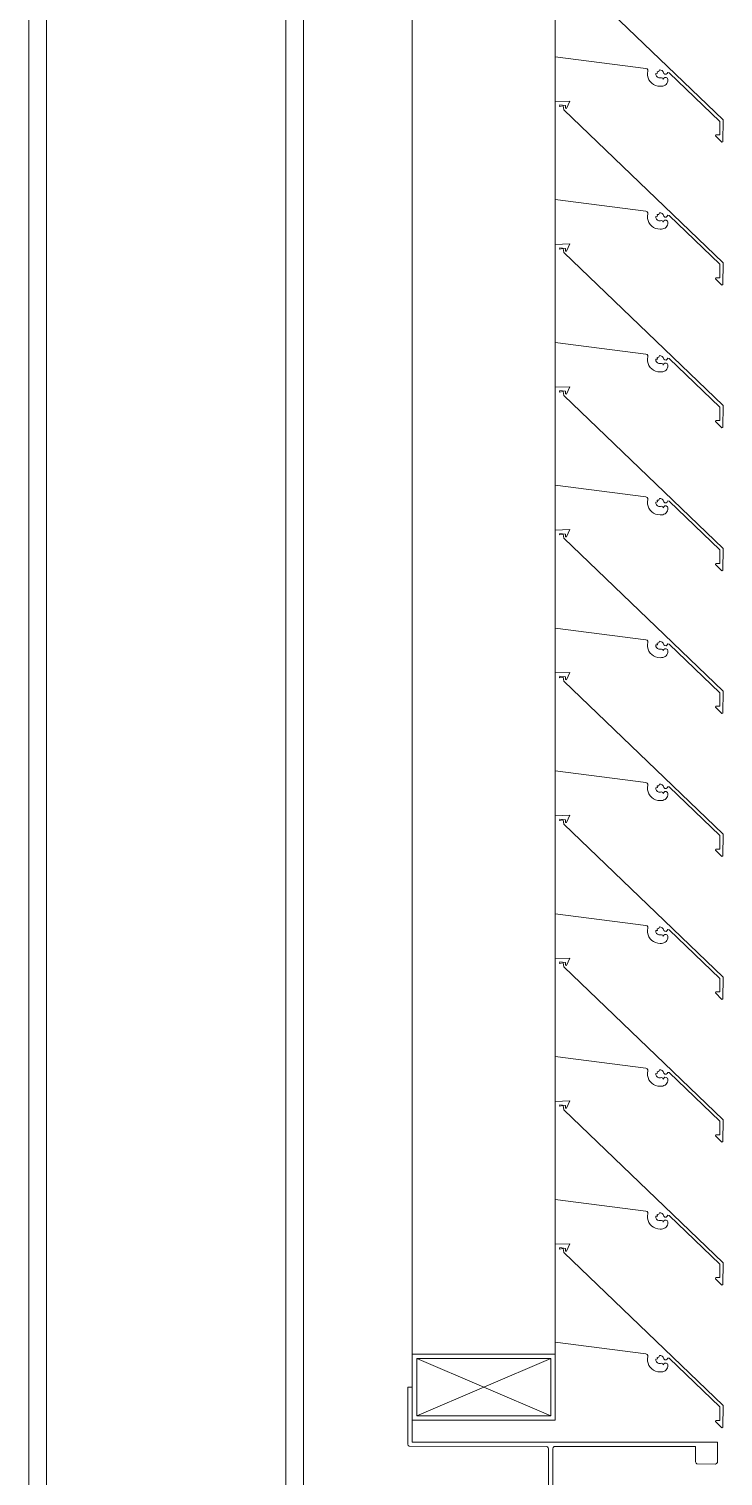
# Model space of a CAD drawing. Header units: millimetres. Extents: x -220592 to 404889, y -217665 to 38245.
# Drawn here: x 7653.58 to 7656.74, y -47981.21 to -47974.63 of the extents above; entities that cross this region are included whole.
import ezdxf

# ---------------------------------------------------------------- set-up
doc = ezdxf.new("R2010")
doc.units = ezdxf.units.MM
doc.linetypes.add('XKITLINE00', pattern=[0])
doc.layers.add('000 - 0_HIDE_OBJ_FRAMING_DEF_SUB_1', color=7, linetype='Continuous')
doc.layers.add('Part', color=7, linetype='Continuous', lineweight=0)

# ---------------------------------------------------------------- blocks, each defined once
blk = doc.blocks.new('*A14679')
at = {"layer": 'Part', "color": 7, "linetype": 'XKITLINE00', "lineweight": 0}
for p, q in [((-81.668236, 235.906123), (-81.668243, 235.460453)), ((-81.60055, 235.908745), (-81.668236, 235.906123)), ((-81.648356, 235.884428), (-81.64632, 235.891001)), ((-81.63134, 235.887332), (-81.648356, 235.884428)), ((-81.64632, 235.891001), (-81.621337, 235.887861)), ((-81.628443, 235.868789), (-81.63134, 235.887332)), ((-81.621337, 235.887861), (-81.621208, 235.87567)), ((-81.616085, 235.875258), (-81.60055, 235.908745)), ((-80.903321, 235.172543), (-81.628443, 235.868789)), ((-81.621208, 235.87567), (-81.616085, 235.875258)), ((-81.668243, 235.460453), (-81.254237, 235.407423)), ((-81.254237, 235.407423), (-81.249162, 235.405233)), ((-81.249162, 235.405233), (-81.246025, 235.400681)), ((-81.245786, 235.395159), (-81.247272, 235.385025)), ((-81.247272, 235.385025), (-81.246897, 235.374789)), ((-81.246897, 235.374789), (-81.244674, 235.36479)), ((-81.246025, 235.400681), (-81.245786, 235.395159)), ((-81.244674, 235.36479), (-81.240676, 235.35536)), ((-81.240676, 235.35536), (-81.235036, 235.34681)), ((-81.209279, 235.383625), (-81.201573, 235.384731)), ((-81.20871, 235.377141), (-81.209279, 235.383625)), ((-81.205908, 235.371267), (-81.20871, 235.377141)), ((-81.201226, 235.366745), (-81.205908, 235.371267)), ((-81.202743, 235.391791), (-81.195578, 235.392735)), ((-81.201573, 235.384731), (-81.202743, 235.391791)), ((-81.195258, 235.364147), (-81.201226, 235.366745)), ((-81.195578, 235.392735), (-81.193256, 235.400125)), ((-81.188758, 235.363803), (-81.195258, 235.364147)), ((-81.193256, 235.400125), (-81.186584, 235.399703)), ((-81.18284, 235.364708), (-81.188758, 235.363803)), ((-81.186584, 235.399703), (-81.180508, 235.396913)), ((-81.178029, 235.362301), (-81.18284, 235.364708)), ((-81.180508, 235.396913), (-81.175841, 235.392126)), ((-81.175999, 235.35732), (-81.178029, 235.362301)), ((-81.173057, 235.362792), (-81.175999, 235.35732)), ((-81.175841, 235.392126), (-81.172727, 235.384553)), ((-81.1679, 235.36601), (-81.173057, 235.362792)), ((-81.172727, 235.384553), (-81.168544, 235.380396)), ((-81.168544, 235.380396), (-81.16265, 235.38019)), ((-81.161823, 235.365998), (-81.1679, 235.36601)), ((-81.16265, 235.38019), (-81.158186, 235.384044)), ((-81.156679, 235.362761), (-81.161823, 235.365998)), ((-81.158186, 235.384044), (-81.154531, 235.388671)), ((-81.154039, 235.357287), (-81.156679, 235.362761)), ((-81.154535, 235.349517), (-81.154039, 235.357287)), ((-81.154531, 235.388671), (-81.149372, 235.387579)), ((-81.149372, 235.387579), (-80.918356, 235.166176)), ((-81.235036, 235.34681), (-81.22794, 235.339423)), ((-81.22794, 235.339423), (-81.219624, 235.333445)), ((-81.219624, 235.333445), (-81.210361, 235.329072)), ((-81.210361, 235.329072), (-81.20046, 235.326449)), ((-81.20046, 235.326449), (-81.190247, 235.325664)), ((-81.190247, 235.325664), (-81.183448, 235.325762)), ((-81.183448, 235.325762), (-81.17772, 235.326398)), ((-81.17772, 235.326398), (-81.172219, 235.328117)), ((-81.172219, 235.328117), (-81.167149, 235.330857)), ((-81.167149, 235.330857), (-81.162695, 235.334515)), ((-81.162695, 235.334515), (-81.159024, 235.338958)), ((-81.159024, 235.338958), (-81.15627, 235.344021)), ((-81.15627, 235.344021), (-81.154535, 235.349517)), ((-80.918356, 235.166176), (-80.918699, 235.10483)), ((-80.903874, 235.073392), (-80.903321, 235.172543)), ((-80.936119, 235.104733), (-80.937204, 235.099812)), ((-80.937204, 235.099812), (-80.908555, 235.070923)), ((-80.918699, 235.10483), (-80.936119, 235.104733)), ((-80.908555, 235.070923), (-80.903874, 235.073392))]:
    blk.add_line(p, q, dxfattribs=at)
blk = doc.blocks.new('*A14681')
at = {"layer": 'Part', "color": 7, "linetype": 'XKITLINE00', "lineweight": 0}
for p, q in [((-82.318045, 229.556249), (-82.318045, 240.806135)), ((-81.668045, 240.456131), (-81.668045, 240.660427)), ((-81.668045, 239.806131), (-81.668045, 240.010427)), ((-81.668045, 239.156131), (-81.668045, 239.360427)), ((-81.668045, 238.506131), (-81.668045, 238.710427)), ((-81.668045, 237.856131), (-81.668045, 238.060427)), ((-81.668045, 237.206131), (-81.668045, 237.410427)), ((-81.668045, 236.556131), (-81.668045, 236.760427)), ((-81.668045, 235.906131), (-81.668045, 236.110427)), ((-81.668045, 235.256131), (-81.668045, 235.460427)), ((-81.668045, 234.606131), (-81.668045, 234.810427)), ((-81.668045, 233.956131), (-81.668045, 234.160427)), ((-81.668045, 233.306131), (-81.668045, 233.510427)), ((-81.668045, 232.656131), (-81.668045, 232.860427)), ((-81.668045, 232.006131), (-81.668045, 232.210427)), ((-81.668045, 231.356131), (-81.668045, 231.560427)), ((-81.668045, 230.706131), (-81.668045, 230.910427)), ((-81.668045, 230.056131), (-81.668045, 230.260427)), ((-81.668045, 229.556249), (-81.668045, 229.610427))]:
    blk.add_line(p, q, dxfattribs=at)
blk = doc.blocks.new('*A14865')
at = {"layer": 'Part', "color": 7, "linetype": 'XKITLINE00', "lineweight": 0}
for p, q in [((-82.318264, 229.406135), (-82.338264, 229.406132)), ((-82.338264, 229.406132), (-82.338218, 229.146132)), ((-82.31822, 229.156135), (-82.318264, 229.406135)), ((-82.338218, 229.146132), (-82.336532, 229.140576)), ((-82.336532, 229.140576), (-82.332043, 229.136894)), ((-82.332043, 229.136894), (-81.708216, 229.136241)), ((-80.92822, 229.156378), (-82.31822, 229.156135)), ((-81.708216, 229.136241), (-81.70266, 229.134557)), ((-81.70266, 229.134557), (-81.698977, 229.13007)), ((-81.698977, 229.13007), (-81.698215, 229.126243)), ((-81.698051, 228.186243), (-81.698215, 229.126243)), ((-81.678215, 229.126247), (-81.67653, 229.131803)), ((-81.677289, 228.18242), (-81.678215, 229.126247)), ((-81.67653, 229.131803), (-81.672043, 229.135487)), ((-81.672043, 229.135487), (-81.028216, 229.13636)), ((-81.028216, 229.13636), (-81.028204, 229.06636)), ((-80.928965, 229.062551), (-80.92822, 229.156378)), ((-81.028204, 229.06636), (-81.026518, 229.060805)), ((-81.026518, 229.060805), (-81.022029, 229.057122)), ((-81.022029, 229.057122), (-80.938203, 229.056376)), ((-80.938203, 229.056376), (-80.932647, 229.058062)), ((-80.932647, 229.058062), (-80.928965, 229.062551)), ((-81.027301, 228.250187), (-81.028049, 228.17636)), ((-81.023618, 228.254676), (-81.027301, 228.250187)), ((-81.018063, 228.256362), (-81.023618, 228.254676)), ((-80.934236, 228.255615), (-81.018063, 228.256362)), ((-80.929747, 228.251933), (-80.934236, 228.255615)), ((-80.928061, 228.246378), (-80.929747, 228.251933)), ((-80.928045, 228.156378), (-80.928061, 228.246378)), ((-82.333604, 228.174447), (-82.337287, 228.169959)), ((-82.328049, 228.176133), (-82.333604, 228.174447)), ((-81.704222, 228.177003), (-82.328049, 228.176133)), ((-81.699735, 228.180687), (-81.704222, 228.177003)), ((-81.698051, 228.186243), (-81.699735, 228.180687)), ((-81.673605, 228.177933), (-81.677289, 228.18242)), ((-81.668049, 228.176248), (-81.673605, 228.177933)), ((-81.028049, 228.17636), (-81.668049, 228.176248)), ((-82.337287, 228.169959), (-82.338002, 227.906132)), ((-82.318045, 228.156135), (-80.928045, 228.156378)), ((-82.318002, 227.906135), (-82.318045, 228.156135)), ((-82.338002, 227.906132), (-82.318002, 227.906135))]:
    blk.add_line(p, q, dxfattribs=at)
blk = doc.blocks.new('*A14866')
at = {"layer": 'Part', "color": 7, "linetype": 'XKITLINE00', "lineweight": 0}
for p, q in [((-81.668045, 229.556249), (-82.318045, 229.556249)), ((-82.318045, 229.556249), (-82.318045, 229.256249)), ((-82.298045, 229.276249), (-81.688045, 229.536249)), ((-82.298045, 229.536249), (-81.688045, 229.276249)), ((-82.298045, 229.276249), (-82.298045, 229.536249)), ((-82.298045, 229.536249), (-81.688045, 229.536249)), ((-81.688045, 229.536249), (-81.688045, 229.276249)), ((-81.668045, 229.256249), (-81.668045, 229.556249)), ((-82.318045, 229.256249), (-81.668045, 229.256249)), ((-81.688045, 229.276249), (-82.298045, 229.276249))]:
    blk.add_line(p, q, dxfattribs=at)
blk = doc.blocks.new('*A14867')
at = {"layer": 'Part', "color": 7, "linetype": 'XKITLINE00', "lineweight": 0}
for p, q in [((-81.668236, 235.256123), (-81.668243, 234.810453)), ((-81.60055, 235.258745), (-81.668236, 235.256123)), ((-81.648356, 235.234428), (-81.64632, 235.241001)), ((-81.63134, 235.237332), (-81.648356, 235.234428)), ((-81.64632, 235.241001), (-81.621337, 235.237861)), ((-81.628443, 235.218789), (-81.63134, 235.237332)), ((-81.621337, 235.237861), (-81.621208, 235.22567)), ((-81.621208, 235.22567), (-81.616085, 235.225258)), ((-81.616085, 235.225258), (-81.60055, 235.258745)), ((-80.903321, 234.522543), (-81.628443, 235.218789)), ((-81.668243, 234.810453), (-81.254237, 234.757423)), ((-81.254237, 234.757423), (-81.249162, 234.755233)), ((-81.249162, 234.755233), (-81.246025, 234.750681)), ((-81.245786, 234.745159), (-81.247272, 234.735025)), ((-81.247272, 234.735025), (-81.246897, 234.724789)), ((-81.246897, 234.724789), (-81.244674, 234.71479)), ((-81.246025, 234.750681), (-81.245786, 234.745159)), ((-81.244674, 234.71479), (-81.240676, 234.70536)), ((-81.240676, 234.70536), (-81.235036, 234.69681)), ((-81.235036, 234.69681), (-81.22794, 234.689423)), ((-81.209279, 234.733625), (-81.201573, 234.734731)), ((-81.20871, 234.727141), (-81.209279, 234.733625)), ((-81.205908, 234.721267), (-81.20871, 234.727141)), ((-81.201226, 234.716745), (-81.205908, 234.721267)), ((-81.202743, 234.741791), (-81.195578, 234.742735)), ((-81.201573, 234.734731), (-81.202743, 234.741791)), ((-81.195258, 234.714147), (-81.201226, 234.716745)), ((-81.195578, 234.742735), (-81.193256, 234.750125)), ((-81.188758, 234.713803), (-81.195258, 234.714147)), ((-81.193256, 234.750125), (-81.186584, 234.749703)), ((-81.18284, 234.714708), (-81.188758, 234.713803)), ((-81.186584, 234.749703), (-81.180508, 234.746913)), ((-81.178029, 234.712301), (-81.18284, 234.714708)), ((-81.180508, 234.746913), (-81.175841, 234.742126)), ((-81.175999, 234.70732), (-81.178029, 234.712301)), ((-81.173057, 234.712792), (-81.175999, 234.70732)), ((-81.175841, 234.742126), (-81.172727, 234.734553)), ((-81.1679, 234.71601), (-81.173057, 234.712792)), ((-81.172727, 234.734553), (-81.168544, 234.730396)), ((-81.168544, 234.730396), (-81.16265, 234.73019)), ((-81.161823, 234.715998), (-81.1679, 234.71601)), ((-81.16265, 234.73019), (-81.158186, 234.734044)), ((-81.156679, 234.712761), (-81.161823, 234.715998)), ((-81.159024, 234.688958), (-81.15627, 234.694021)), ((-81.158186, 234.734044), (-81.154531, 234.738671)), ((-81.154039, 234.707287), (-81.156679, 234.712761)), ((-81.15627, 234.694021), (-81.154535, 234.699517)), ((-81.154535, 234.699517), (-81.154039, 234.707287)), ((-81.154531, 234.738671), (-81.149372, 234.737579)), ((-81.149372, 234.737579), (-80.918356, 234.516176)), ((-81.22794, 234.689423), (-81.219624, 234.683445)), ((-81.219624, 234.683445), (-81.210361, 234.679072)), ((-81.210361, 234.679072), (-81.20046, 234.676449)), ((-81.20046, 234.676449), (-81.190247, 234.675664)), ((-81.190247, 234.675664), (-81.183448, 234.675762)), ((-81.183448, 234.675762), (-81.17772, 234.676398)), ((-81.17772, 234.676398), (-81.172219, 234.678117)), ((-81.172219, 234.678117), (-81.167149, 234.680857)), ((-81.167149, 234.680857), (-81.162695, 234.684515)), ((-81.162695, 234.684515), (-81.159024, 234.688958)), ((-80.918356, 234.516176), (-80.918699, 234.45483)), ((-80.903874, 234.423392), (-80.903321, 234.522543)), ((-80.936119, 234.454733), (-80.937204, 234.449812)), ((-80.937204, 234.449812), (-80.908555, 234.420923)), ((-80.918699, 234.45483), (-80.936119, 234.454733)), ((-80.908555, 234.420923), (-80.903874, 234.423392))]:
    blk.add_line(p, q, dxfattribs=at)
blk = doc.blocks.new('*A14868')
at = {"layer": 'Part', "color": 7, "linetype": 'XKITLINE00', "lineweight": 0}
for p, q in [((-81.668236, 234.606123), (-81.668243, 234.160453)), ((-81.60055, 234.608745), (-81.668236, 234.606123)), ((-81.648356, 234.584428), (-81.64632, 234.591001)), ((-81.63134, 234.587332), (-81.648356, 234.584428)), ((-81.64632, 234.591001), (-81.621337, 234.587861)), ((-81.628443, 234.568789), (-81.63134, 234.587332)), ((-80.903321, 233.872543), (-81.628443, 234.568789)), ((-81.621337, 234.587861), (-81.621208, 234.57567)), ((-81.621208, 234.57567), (-81.616085, 234.575258)), ((-81.616085, 234.575258), (-81.60055, 234.608745)), ((-81.668243, 234.160453), (-81.254237, 234.107423)), ((-81.254237, 234.107423), (-81.249162, 234.105233)), ((-81.249162, 234.105233), (-81.246025, 234.100681)), ((-81.245786, 234.095159), (-81.247272, 234.085025)), ((-81.247272, 234.085025), (-81.246897, 234.074789)), ((-81.246897, 234.074789), (-81.244674, 234.06479)), ((-81.246025, 234.100681), (-81.245786, 234.095159)), ((-81.244674, 234.06479), (-81.240676, 234.05536)), ((-81.240676, 234.05536), (-81.235036, 234.04681)), ((-81.235036, 234.04681), (-81.22794, 234.039423)), ((-81.22794, 234.039423), (-81.219624, 234.033445)), ((-81.209279, 234.083625), (-81.201573, 234.084731)), ((-81.20871, 234.077141), (-81.209279, 234.083625)), ((-81.205908, 234.071267), (-81.20871, 234.077141)), ((-81.201226, 234.066745), (-81.205908, 234.071267)), ((-81.202743, 234.091791), (-81.195578, 234.092735)), ((-81.201573, 234.084731), (-81.202743, 234.091791)), ((-81.195258, 234.064147), (-81.201226, 234.066745)), ((-81.195578, 234.092735), (-81.193256, 234.100125)), ((-81.188758, 234.063803), (-81.195258, 234.064147)), ((-81.193256, 234.100125), (-81.186584, 234.099703)), ((-81.18284, 234.064708), (-81.188758, 234.063803)), ((-81.186584, 234.099703), (-81.180508, 234.096913)), ((-81.178029, 234.062301), (-81.18284, 234.064708)), ((-81.180508, 234.096913), (-81.175841, 234.092126)), ((-81.175999, 234.05732), (-81.178029, 234.062301)), ((-81.173057, 234.062792), (-81.175999, 234.05732)), ((-81.175841, 234.092126), (-81.172727, 234.084553)), ((-81.1679, 234.06601), (-81.173057, 234.062792)), ((-81.172727, 234.084553), (-81.168544, 234.080396)), ((-81.168544, 234.080396), (-81.16265, 234.08019)), ((-81.161823, 234.065998), (-81.1679, 234.06601)), ((-81.162695, 234.034515), (-81.159024, 234.038958)), ((-81.16265, 234.08019), (-81.158186, 234.084044)), ((-81.156679, 234.062761), (-81.161823, 234.065998)), ((-81.159024, 234.038958), (-81.15627, 234.044021)), ((-81.158186, 234.084044), (-81.154531, 234.088671)), ((-81.154039, 234.057287), (-81.156679, 234.062761)), ((-81.15627, 234.044021), (-81.154535, 234.049517)), ((-81.154535, 234.049517), (-81.154039, 234.057287)), ((-81.154531, 234.088671), (-81.149372, 234.087579)), ((-81.149372, 234.087579), (-80.918356, 233.866176)), ((-81.219624, 234.033445), (-81.210361, 234.029072)), ((-81.210361, 234.029072), (-81.20046, 234.026449)), ((-81.20046, 234.026449), (-81.190247, 234.025664)), ((-81.190247, 234.025664), (-81.183448, 234.025762)), ((-81.183448, 234.025762), (-81.17772, 234.026398)), ((-81.17772, 234.026398), (-81.172219, 234.028117)), ((-81.172219, 234.028117), (-81.167149, 234.030857)), ((-81.167149, 234.030857), (-81.162695, 234.034515)), ((-80.918356, 233.866176), (-80.918699, 233.80483)), ((-80.903874, 233.773392), (-80.903321, 233.872543)), ((-80.936119, 233.804733), (-80.937204, 233.799812)), ((-80.937204, 233.799812), (-80.908555, 233.770923)), ((-80.918699, 233.80483), (-80.936119, 233.804733)), ((-80.908555, 233.770923), (-80.903874, 233.773392))]:
    blk.add_line(p, q, dxfattribs=at)
blk = doc.blocks.new('*A14869')
at = {"layer": 'Part', "color": 7, "linetype": 'XKITLINE00', "lineweight": 0}
for p, q in [((-81.668236, 233.956123), (-81.668243, 233.510453)), ((-81.60055, 233.958745), (-81.668236, 233.956123)), ((-81.648356, 233.934428), (-81.64632, 233.941001)), ((-81.63134, 233.937332), (-81.648356, 233.934428)), ((-81.64632, 233.941001), (-81.621337, 233.937861)), ((-81.628443, 233.918789), (-81.63134, 233.937332)), ((-80.903321, 233.222543), (-81.628443, 233.918789)), ((-81.621337, 233.937861), (-81.621208, 233.92567)), ((-81.621208, 233.92567), (-81.616085, 233.925258)), ((-81.616085, 233.925258), (-81.60055, 233.958745)), ((-81.668243, 233.510453), (-81.254237, 233.457423)), ((-81.254237, 233.457423), (-81.249162, 233.455233)), ((-81.249162, 233.455233), (-81.246025, 233.450681)), ((-81.245786, 233.445159), (-81.247272, 233.435025)), ((-81.246025, 233.450681), (-81.245786, 233.445159)), ((-81.202743, 233.441791), (-81.195578, 233.442735)), ((-81.195578, 233.442735), (-81.193256, 233.450125)), ((-81.193256, 233.450125), (-81.186584, 233.449703)), ((-81.186584, 233.449703), (-81.180508, 233.446913)), ((-81.180508, 233.446913), (-81.175841, 233.442126)), ((-81.247272, 233.435025), (-81.246897, 233.424789)), ((-81.246897, 233.424789), (-81.244674, 233.41479)), ((-81.244674, 233.41479), (-81.240676, 233.40536)), ((-81.240676, 233.40536), (-81.235036, 233.39681)), ((-81.235036, 233.39681), (-81.22794, 233.389423)), ((-81.22794, 233.389423), (-81.219624, 233.383445)), ((-81.219624, 233.383445), (-81.210361, 233.379072)), ((-81.210361, 233.379072), (-81.20046, 233.376449)), ((-81.209279, 233.433625), (-81.201573, 233.434731)), ((-81.20871, 233.427141), (-81.209279, 233.433625)), ((-81.205908, 233.421267), (-81.20871, 233.427141)), ((-81.201226, 233.416745), (-81.205908, 233.421267)), ((-81.201573, 233.434731), (-81.202743, 233.441791)), ((-81.195258, 233.414147), (-81.201226, 233.416745)), ((-81.188758, 233.413803), (-81.195258, 233.414147)), ((-81.18284, 233.414708), (-81.188758, 233.413803)), ((-81.178029, 233.412301), (-81.18284, 233.414708)), ((-81.175999, 233.40732), (-81.178029, 233.412301)), ((-81.17772, 233.376398), (-81.172219, 233.378117)), ((-81.173057, 233.412792), (-81.175999, 233.40732)), ((-81.175841, 233.442126), (-81.172727, 233.434553)), ((-81.1679, 233.41601), (-81.173057, 233.412792)), ((-81.172727, 233.434553), (-81.168544, 233.430396)), ((-81.172219, 233.378117), (-81.167149, 233.380857)), ((-81.168544, 233.430396), (-81.16265, 233.43019)), ((-81.161823, 233.415998), (-81.1679, 233.41601)), ((-81.167149, 233.380857), (-81.162695, 233.384515)), ((-81.162695, 233.384515), (-81.159024, 233.388958)), ((-81.16265, 233.43019), (-81.158186, 233.434044)), ((-81.156679, 233.412761), (-81.161823, 233.415998)), ((-81.159024, 233.388958), (-81.15627, 233.394021)), ((-81.158186, 233.434044), (-81.154531, 233.438671)), ((-81.154039, 233.407287), (-81.156679, 233.412761)), ((-81.15627, 233.394021), (-81.154535, 233.399517)), ((-81.154535, 233.399517), (-81.154039, 233.407287)), ((-81.154531, 233.438671), (-81.149372, 233.437579)), ((-81.149372, 233.437579), (-80.918356, 233.216176)), ((-81.20046, 233.376449), (-81.190247, 233.375664)), ((-81.190247, 233.375664), (-81.183448, 233.375762)), ((-81.183448, 233.375762), (-81.17772, 233.376398)), ((-80.918356, 233.216176), (-80.918699, 233.15483)), ((-80.903874, 233.123392), (-80.903321, 233.222543)), ((-80.936119, 233.154733), (-80.937204, 233.149812)), ((-80.937204, 233.149812), (-80.908555, 233.120923)), ((-80.918699, 233.15483), (-80.936119, 233.154733)), ((-80.908555, 233.120923), (-80.903874, 233.123392))]:
    blk.add_line(p, q, dxfattribs=at)
blk = doc.blocks.new('*A14870')
at = {"layer": 'Part', "color": 7, "linetype": 'XKITLINE00', "lineweight": 0}
for p, q in [((-81.668236, 233.306123), (-81.668243, 232.860453)), ((-81.60055, 233.308745), (-81.668236, 233.306123)), ((-81.648356, 233.284428), (-81.64632, 233.291001)), ((-81.63134, 233.287332), (-81.648356, 233.284428)), ((-81.64632, 233.291001), (-81.621337, 233.287861)), ((-81.628443, 233.268789), (-81.63134, 233.287332)), ((-80.903321, 232.572543), (-81.628443, 233.268789)), ((-81.621337, 233.287861), (-81.621208, 233.27567)), ((-81.621208, 233.27567), (-81.616085, 233.275258)), ((-81.616085, 233.275258), (-81.60055, 233.308745)), ((-81.668243, 232.860453), (-81.254237, 232.807423)), ((-81.254237, 232.807423), (-81.249162, 232.805233)), ((-81.249162, 232.805233), (-81.246025, 232.800681)), ((-81.245786, 232.795159), (-81.247272, 232.785025)), ((-81.247272, 232.785025), (-81.246897, 232.774789)), ((-81.246025, 232.800681), (-81.245786, 232.795159)), ((-81.209279, 232.783625), (-81.201573, 232.784731)), ((-81.202743, 232.791791), (-81.195578, 232.792735)), ((-81.201573, 232.784731), (-81.202743, 232.791791)), ((-81.195578, 232.792735), (-81.193256, 232.800125)), ((-81.193256, 232.800125), (-81.186584, 232.799703)), ((-81.186584, 232.799703), (-81.180508, 232.796913)), ((-81.180508, 232.796913), (-81.175841, 232.792126)), ((-81.175841, 232.792126), (-81.172727, 232.784553)), ((-81.172727, 232.784553), (-81.168544, 232.780396)), ((-81.16265, 232.78019), (-81.158186, 232.784044)), ((-81.158186, 232.784044), (-81.154531, 232.788671)), ((-81.154531, 232.788671), (-81.149372, 232.787579)), ((-81.149372, 232.787579), (-80.918356, 232.566176)), ((-81.246897, 232.774789), (-81.244674, 232.76479)), ((-81.244674, 232.76479), (-81.240676, 232.75536)), ((-81.240676, 232.75536), (-81.235036, 232.74681)), ((-81.235036, 232.74681), (-81.22794, 232.739423)), ((-81.22794, 232.739423), (-81.219624, 232.733445)), ((-81.219624, 232.733445), (-81.210361, 232.729072)), ((-81.210361, 232.729072), (-81.20046, 232.726449)), ((-81.20871, 232.777141), (-81.209279, 232.783625)), ((-81.205908, 232.771267), (-81.20871, 232.777141)), ((-81.201226, 232.766745), (-81.205908, 232.771267)), ((-81.195258, 232.764147), (-81.201226, 232.766745)), ((-81.20046, 232.726449), (-81.190247, 232.725664)), ((-81.188758, 232.763803), (-81.195258, 232.764147)), ((-81.190247, 232.725664), (-81.183448, 232.725762)), ((-81.18284, 232.764708), (-81.188758, 232.763803)), ((-81.183448, 232.725762), (-81.17772, 232.726398)), ((-81.178029, 232.762301), (-81.18284, 232.764708)), ((-81.175999, 232.75732), (-81.178029, 232.762301)), ((-81.17772, 232.726398), (-81.172219, 232.728117)), ((-81.173057, 232.762792), (-81.175999, 232.75732)), ((-81.1679, 232.76601), (-81.173057, 232.762792)), ((-81.172219, 232.728117), (-81.167149, 232.730857)), ((-81.168544, 232.780396), (-81.16265, 232.78019)), ((-81.161823, 232.765998), (-81.1679, 232.76601)), ((-81.167149, 232.730857), (-81.162695, 232.734515)), ((-81.162695, 232.734515), (-81.159024, 232.738958)), ((-81.156679, 232.762761), (-81.161823, 232.765998)), ((-81.159024, 232.738958), (-81.15627, 232.744021)), ((-81.154039, 232.757287), (-81.156679, 232.762761)), ((-81.15627, 232.744021), (-81.154535, 232.749517)), ((-81.154535, 232.749517), (-81.154039, 232.757287)), ((-80.918356, 232.566176), (-80.918699, 232.50483)), ((-80.903874, 232.473392), (-80.903321, 232.572543)), ((-80.936119, 232.504733), (-80.937204, 232.499812)), ((-80.937204, 232.499812), (-80.908555, 232.470923)), ((-80.918699, 232.50483), (-80.936119, 232.504733)), ((-80.908555, 232.470923), (-80.903874, 232.473392))]:
    blk.add_line(p, q, dxfattribs=at)
blk = doc.blocks.new('*A14871')
at = {"layer": 'Part', "color": 7, "linetype": 'XKITLINE00', "lineweight": 0}
for p, q in [((-81.668236, 232.656123), (-81.668243, 232.210453)), ((-81.60055, 232.658745), (-81.668236, 232.656123)), ((-81.616085, 232.625258), (-81.60055, 232.658745)), ((-81.648356, 232.634428), (-81.64632, 232.641001)), ((-81.63134, 232.637332), (-81.648356, 232.634428)), ((-81.64632, 232.641001), (-81.621337, 232.637861)), ((-81.628443, 232.618789), (-81.63134, 232.637332)), ((-80.903321, 231.922543), (-81.628443, 232.618789)), ((-81.621337, 232.637861), (-81.621208, 232.62567)), ((-81.621208, 232.62567), (-81.616085, 232.625258)), ((-81.668243, 232.210453), (-81.254237, 232.157423)), ((-81.254237, 232.157423), (-81.249162, 232.155233)), ((-81.249162, 232.155233), (-81.246025, 232.150681)), ((-81.245786, 232.145159), (-81.247272, 232.135025)), ((-81.247272, 232.135025), (-81.246897, 232.124789)), ((-81.246025, 232.150681), (-81.245786, 232.145159)), ((-81.209279, 232.133625), (-81.201573, 232.134731)), ((-81.20871, 232.127141), (-81.209279, 232.133625)), ((-81.205908, 232.121267), (-81.20871, 232.127141)), ((-81.202743, 232.141791), (-81.195578, 232.142735)), ((-81.201573, 232.134731), (-81.202743, 232.141791)), ((-81.195578, 232.142735), (-81.193256, 232.150125)), ((-81.193256, 232.150125), (-81.186584, 232.149703)), ((-81.186584, 232.149703), (-81.180508, 232.146913)), ((-81.180508, 232.146913), (-81.175841, 232.142126)), ((-81.175841, 232.142126), (-81.172727, 232.134553)), ((-81.172727, 232.134553), (-81.168544, 232.130396)), ((-81.168544, 232.130396), (-81.16265, 232.13019)), ((-81.16265, 232.13019), (-81.158186, 232.134044)), ((-81.158186, 232.134044), (-81.154531, 232.138671)), ((-81.154531, 232.138671), (-81.149372, 232.137579)), ((-81.149372, 232.137579), (-80.918356, 231.916176)), ((-81.246897, 232.124789), (-81.244674, 232.11479)), ((-81.244674, 232.11479), (-81.240676, 232.10536)), ((-81.240676, 232.10536), (-81.235036, 232.09681)), ((-81.235036, 232.09681), (-81.22794, 232.089423)), ((-81.22794, 232.089423), (-81.219624, 232.083445)), ((-81.219624, 232.083445), (-81.210361, 232.079072)), ((-81.210361, 232.079072), (-81.20046, 232.076449)), ((-81.201226, 232.116745), (-81.205908, 232.121267)), ((-81.195258, 232.114147), (-81.201226, 232.116745)), ((-81.20046, 232.076449), (-81.190247, 232.075664)), ((-81.188758, 232.113803), (-81.195258, 232.114147)), ((-81.190247, 232.075664), (-81.183448, 232.075762)), ((-81.18284, 232.114708), (-81.188758, 232.113803)), ((-81.183448, 232.075762), (-81.17772, 232.076398)), ((-81.178029, 232.112301), (-81.18284, 232.114708)), ((-81.175999, 232.10732), (-81.178029, 232.112301)), ((-81.17772, 232.076398), (-81.172219, 232.078117)), ((-81.173057, 232.112792), (-81.175999, 232.10732)), ((-81.1679, 232.11601), (-81.173057, 232.112792)), ((-81.172219, 232.078117), (-81.167149, 232.080857)), ((-81.161823, 232.115998), (-81.1679, 232.11601)), ((-81.167149, 232.080857), (-81.162695, 232.084515)), ((-81.162695, 232.084515), (-81.159024, 232.088958)), ((-81.156679, 232.112761), (-81.161823, 232.115998)), ((-81.159024, 232.088958), (-81.15627, 232.094021)), ((-81.154039, 232.107287), (-81.156679, 232.112761)), ((-81.15627, 232.094021), (-81.154535, 232.099517)), ((-81.154535, 232.099517), (-81.154039, 232.107287)), ((-80.918356, 231.916176), (-80.918699, 231.85483)), ((-80.903874, 231.823392), (-80.903321, 231.922543)), ((-80.936119, 231.854733), (-80.937204, 231.849812)), ((-80.937204, 231.849812), (-80.908555, 231.820923)), ((-80.918699, 231.85483), (-80.936119, 231.854733)), ((-80.908555, 231.820923), (-80.903874, 231.823392))]:
    blk.add_line(p, q, dxfattribs=at)
blk = doc.blocks.new('*A14872')
at = {"layer": 'Part', "color": 7, "linetype": 'XKITLINE00', "lineweight": 0}
for p, q in [((-81.668236, 232.006123), (-81.668243, 231.560453)), ((-81.60055, 232.008745), (-81.668236, 232.006123)), ((-81.616085, 231.975258), (-81.60055, 232.008745)), ((-81.648356, 231.984428), (-81.64632, 231.991001)), ((-81.63134, 231.987332), (-81.648356, 231.984428)), ((-81.64632, 231.991001), (-81.621337, 231.987861)), ((-81.628443, 231.968789), (-81.63134, 231.987332)), ((-80.903321, 231.272543), (-81.628443, 231.968789)), ((-81.621337, 231.987861), (-81.621208, 231.97567)), ((-81.621208, 231.97567), (-81.616085, 231.975258)), ((-81.668243, 231.560453), (-81.254237, 231.507423)), ((-81.254237, 231.507423), (-81.249162, 231.505233)), ((-81.249162, 231.505233), (-81.246025, 231.500681)), ((-81.245786, 231.495159), (-81.247272, 231.485025)), ((-81.247272, 231.485025), (-81.246897, 231.474789)), ((-81.246897, 231.474789), (-81.244674, 231.46479)), ((-81.246025, 231.500681), (-81.245786, 231.495159)), ((-81.209279, 231.483625), (-81.201573, 231.484731)), ((-81.20871, 231.477141), (-81.209279, 231.483625)), ((-81.205908, 231.471267), (-81.20871, 231.477141)), ((-81.201226, 231.466745), (-81.205908, 231.471267)), ((-81.202743, 231.491791), (-81.195578, 231.492735)), ((-81.201573, 231.484731), (-81.202743, 231.491791)), ((-81.195578, 231.492735), (-81.193256, 231.500125)), ((-81.193256, 231.500125), (-81.186584, 231.499703)), ((-81.186584, 231.499703), (-81.180508, 231.496913)), ((-81.180508, 231.496913), (-81.175841, 231.492126)), ((-81.175841, 231.492126), (-81.172727, 231.484553)), ((-81.172727, 231.484553), (-81.168544, 231.480396)), ((-81.168544, 231.480396), (-81.16265, 231.48019)), ((-81.16265, 231.48019), (-81.158186, 231.484044)), ((-81.158186, 231.484044), (-81.154531, 231.488671)), ((-81.154531, 231.488671), (-81.149372, 231.487579)), ((-81.149372, 231.487579), (-80.918356, 231.266176)), ((-81.244674, 231.46479), (-81.240676, 231.45536)), ((-81.240676, 231.45536), (-81.235036, 231.44681)), ((-81.235036, 231.44681), (-81.22794, 231.439423)), ((-81.22794, 231.439423), (-81.219624, 231.433445)), ((-81.219624, 231.433445), (-81.210361, 231.429072)), ((-81.210361, 231.429072), (-81.20046, 231.426449)), ((-81.195258, 231.464147), (-81.201226, 231.466745)), ((-81.20046, 231.426449), (-81.190247, 231.425664)), ((-81.188758, 231.463803), (-81.195258, 231.464147)), ((-81.190247, 231.425664), (-81.183448, 231.425762)), ((-81.18284, 231.464708), (-81.188758, 231.463803)), ((-81.183448, 231.425762), (-81.17772, 231.426398)), ((-81.178029, 231.462301), (-81.18284, 231.464708)), ((-81.175999, 231.45732), (-81.178029, 231.462301)), ((-81.17772, 231.426398), (-81.172219, 231.428117)), ((-81.173057, 231.462792), (-81.175999, 231.45732)), ((-81.1679, 231.46601), (-81.173057, 231.462792)), ((-81.172219, 231.428117), (-81.167149, 231.430857)), ((-81.161823, 231.465998), (-81.1679, 231.46601)), ((-81.167149, 231.430857), (-81.162695, 231.434515)), ((-81.162695, 231.434515), (-81.159024, 231.438958)), ((-81.156679, 231.462761), (-81.161823, 231.465998)), ((-81.159024, 231.438958), (-81.15627, 231.444021)), ((-81.154039, 231.457287), (-81.156679, 231.462761)), ((-81.15627, 231.444021), (-81.154535, 231.449517)), ((-81.154535, 231.449517), (-81.154039, 231.457287)), ((-80.903874, 231.173392), (-80.903321, 231.272543)), ((-80.936119, 231.204733), (-80.937204, 231.199812)), ((-80.918699, 231.20483), (-80.936119, 231.204733)), ((-80.918356, 231.266176), (-80.918699, 231.20483)), ((-80.937204, 231.199812), (-80.908555, 231.170923)), ((-80.908555, 231.170923), (-80.903874, 231.173392))]:
    blk.add_line(p, q, dxfattribs=at)
blk = doc.blocks.new('*A14873')
at = {"layer": 'Part', "color": 7, "linetype": 'XKITLINE00', "lineweight": 0}
for p, q in [((-81.668236, 231.356123), (-81.668243, 230.910453)), ((-81.60055, 231.358745), (-81.668236, 231.356123)), ((-81.648356, 231.334428), (-81.64632, 231.341001)), ((-81.63134, 231.337332), (-81.648356, 231.334428)), ((-81.64632, 231.341001), (-81.621337, 231.337861)), ((-81.628443, 231.318789), (-81.63134, 231.337332)), ((-81.621337, 231.337861), (-81.621208, 231.32567)), ((-81.616085, 231.325258), (-81.60055, 231.358745)), ((-80.903321, 230.622543), (-81.628443, 231.318789)), ((-81.621208, 231.32567), (-81.616085, 231.325258)), ((-81.668243, 230.910453), (-81.254237, 230.857423)), ((-81.254237, 230.857423), (-81.249162, 230.855233)), ((-81.249162, 230.855233), (-81.246025, 230.850681)), ((-81.245786, 230.845159), (-81.247272, 230.835025)), ((-81.247272, 230.835025), (-81.246897, 230.824789)), ((-81.246897, 230.824789), (-81.244674, 230.81479)), ((-81.246025, 230.850681), (-81.245786, 230.845159)), ((-81.244674, 230.81479), (-81.240676, 230.80536)), ((-81.209279, 230.833625), (-81.201573, 230.834731)), ((-81.20871, 230.827141), (-81.209279, 230.833625)), ((-81.205908, 230.821267), (-81.20871, 230.827141)), ((-81.201226, 230.816745), (-81.205908, 230.821267)), ((-81.202743, 230.841791), (-81.195578, 230.842735)), ((-81.201573, 230.834731), (-81.202743, 230.841791)), ((-81.195258, 230.814147), (-81.201226, 230.816745)), ((-81.195578, 230.842735), (-81.193256, 230.850125)), ((-81.188758, 230.813803), (-81.195258, 230.814147)), ((-81.193256, 230.850125), (-81.186584, 230.849703)), ((-81.18284, 230.814708), (-81.188758, 230.813803)), ((-81.186584, 230.849703), (-81.180508, 230.846913)), ((-81.178029, 230.812301), (-81.18284, 230.814708)), ((-81.180508, 230.846913), (-81.175841, 230.842126)), ((-81.175999, 230.80732), (-81.178029, 230.812301)), ((-81.173057, 230.812792), (-81.175999, 230.80732)), ((-81.175841, 230.842126), (-81.172727, 230.834553)), ((-81.1679, 230.81601), (-81.173057, 230.812792)), ((-81.172727, 230.834553), (-81.168544, 230.830396)), ((-81.168544, 230.830396), (-81.16265, 230.83019)), ((-81.161823, 230.815998), (-81.1679, 230.81601)), ((-81.16265, 230.83019), (-81.158186, 230.834044)), ((-81.156679, 230.812761), (-81.161823, 230.815998)), ((-81.158186, 230.834044), (-81.154531, 230.838671)), ((-81.154039, 230.807287), (-81.156679, 230.812761)), ((-81.154531, 230.838671), (-81.149372, 230.837579)), ((-81.149372, 230.837579), (-80.918356, 230.616176)), ((-81.240676, 230.80536), (-81.235036, 230.79681)), ((-81.235036, 230.79681), (-81.22794, 230.789423)), ((-81.22794, 230.789423), (-81.219624, 230.783445)), ((-81.219624, 230.783445), (-81.210361, 230.779072)), ((-81.210361, 230.779072), (-81.20046, 230.776449)), ((-81.20046, 230.776449), (-81.190247, 230.775664)), ((-81.190247, 230.775664), (-81.183448, 230.775762)), ((-81.183448, 230.775762), (-81.17772, 230.776398)), ((-81.17772, 230.776398), (-81.172219, 230.778117)), ((-81.172219, 230.778117), (-81.167149, 230.780857)), ((-81.167149, 230.780857), (-81.162695, 230.784515)), ((-81.162695, 230.784515), (-81.159024, 230.788958)), ((-81.159024, 230.788958), (-81.15627, 230.794021)), ((-81.15627, 230.794021), (-81.154535, 230.799517)), ((-81.154535, 230.799517), (-81.154039, 230.807287)), ((-80.918356, 230.616176), (-80.918699, 230.55483)), ((-80.903874, 230.523392), (-80.903321, 230.622543)), ((-80.936119, 230.554733), (-80.937204, 230.549812)), ((-80.937204, 230.549812), (-80.908555, 230.520923)), ((-80.918699, 230.55483), (-80.936119, 230.554733)), ((-80.908555, 230.520923), (-80.903874, 230.523392))]:
    blk.add_line(p, q, dxfattribs=at)
blk = doc.blocks.new('*A14874')
at = {"layer": 'Part', "color": 7, "linetype": 'XKITLINE00', "lineweight": 0}
for p, q in [((-81.668236, 230.706123), (-81.668243, 230.260453)), ((-81.60055, 230.708745), (-81.668236, 230.706123)), ((-81.648356, 230.684428), (-81.64632, 230.691001)), ((-81.63134, 230.687332), (-81.648356, 230.684428)), ((-81.64632, 230.691001), (-81.621337, 230.687861)), ((-81.628443, 230.668789), (-81.63134, 230.687332)), ((-81.621337, 230.687861), (-81.621208, 230.67567)), ((-81.616085, 230.675258), (-81.60055, 230.708745)), ((-80.903321, 229.972543), (-81.628443, 230.668789)), ((-81.621208, 230.67567), (-81.616085, 230.675258)), ((-81.668243, 230.260453), (-81.254237, 230.207423)), ((-81.254237, 230.207423), (-81.249162, 230.205233)), ((-81.249162, 230.205233), (-81.246025, 230.200681)), ((-81.245786, 230.195159), (-81.247272, 230.185025)), ((-81.247272, 230.185025), (-81.246897, 230.174789)), ((-81.246897, 230.174789), (-81.244674, 230.16479)), ((-81.246025, 230.200681), (-81.245786, 230.195159)), ((-81.244674, 230.16479), (-81.240676, 230.15536)), ((-81.240676, 230.15536), (-81.235036, 230.14681)), ((-81.209279, 230.183625), (-81.201573, 230.184731)), ((-81.20871, 230.177141), (-81.209279, 230.183625)), ((-81.205908, 230.171267), (-81.20871, 230.177141)), ((-81.201226, 230.166745), (-81.205908, 230.171267)), ((-81.202743, 230.191791), (-81.195578, 230.192735)), ((-81.201573, 230.184731), (-81.202743, 230.191791)), ((-81.195258, 230.164147), (-81.201226, 230.166745)), ((-81.195578, 230.192735), (-81.193256, 230.200125)), ((-81.188758, 230.163803), (-81.195258, 230.164147)), ((-81.193256, 230.200125), (-81.186584, 230.199703)), ((-81.18284, 230.164708), (-81.188758, 230.163803)), ((-81.186584, 230.199703), (-81.180508, 230.196913)), ((-81.178029, 230.162301), (-81.18284, 230.164708)), ((-81.180508, 230.196913), (-81.175841, 230.192126)), ((-81.175999, 230.15732), (-81.178029, 230.162301)), ((-81.173057, 230.162792), (-81.175999, 230.15732)), ((-81.175841, 230.192126), (-81.172727, 230.184553)), ((-81.1679, 230.16601), (-81.173057, 230.162792)), ((-81.172727, 230.184553), (-81.168544, 230.180396)), ((-81.168544, 230.180396), (-81.16265, 230.18019)), ((-81.161823, 230.165998), (-81.1679, 230.16601)), ((-81.16265, 230.18019), (-81.158186, 230.184044)), ((-81.156679, 230.162761), (-81.161823, 230.165998)), ((-81.158186, 230.184044), (-81.154531, 230.188671)), ((-81.154039, 230.157287), (-81.156679, 230.162761)), ((-81.154535, 230.149517), (-81.154039, 230.157287)), ((-81.154531, 230.188671), (-81.149372, 230.187579)), ((-81.149372, 230.187579), (-80.918356, 229.966176)), ((-81.235036, 230.14681), (-81.22794, 230.139423)), ((-81.22794, 230.139423), (-81.219624, 230.133445)), ((-81.219624, 230.133445), (-81.210361, 230.129072)), ((-81.210361, 230.129072), (-81.20046, 230.126449)), ((-81.20046, 230.126449), (-81.190247, 230.125664)), ((-81.190247, 230.125664), (-81.183448, 230.125762)), ((-81.183448, 230.125762), (-81.17772, 230.126398)), ((-81.17772, 230.126398), (-81.172219, 230.128117)), ((-81.172219, 230.128117), (-81.167149, 230.130857)), ((-81.167149, 230.130857), (-81.162695, 230.134515)), ((-81.162695, 230.134515), (-81.159024, 230.138958)), ((-81.159024, 230.138958), (-81.15627, 230.144021)), ((-81.15627, 230.144021), (-81.154535, 230.149517)), ((-80.918356, 229.966176), (-80.918699, 229.90483)), ((-80.903874, 229.873392), (-80.903321, 229.972543)), ((-80.936119, 229.904733), (-80.937204, 229.899812)), ((-80.937204, 229.899812), (-80.908555, 229.870923)), ((-80.918699, 229.90483), (-80.936119, 229.904733)), ((-80.908555, 229.870923), (-80.903874, 229.873392))]:
    blk.add_line(p, q, dxfattribs=at)
blk = doc.blocks.new('*A14875')
at = {"layer": 'Part', "color": 7, "linetype": 'XKITLINE00', "lineweight": 0}
for p, q in [((-81.668236, 230.056123), (-81.668243, 229.610453)), ((-81.60055, 230.058745), (-81.668236, 230.056123)), ((-81.648356, 230.034428), (-81.64632, 230.041001)), ((-81.63134, 230.037332), (-81.648356, 230.034428)), ((-81.64632, 230.041001), (-81.621337, 230.037861)), ((-81.628443, 230.018789), (-81.63134, 230.037332)), ((-80.903321, 229.322543), (-81.628443, 230.018789)), ((-81.621337, 230.037861), (-81.621208, 230.02567)), ((-81.621208, 230.02567), (-81.616085, 230.025258)), ((-81.616085, 230.025258), (-81.60055, 230.058745)), ((-81.668243, 229.610453), (-81.254237, 229.557423)), ((-81.254237, 229.557423), (-81.249162, 229.555233)), ((-81.249162, 229.555233), (-81.246025, 229.550681)), ((-81.245786, 229.545159), (-81.247272, 229.535025)), ((-81.247272, 229.535025), (-81.246897, 229.524789)), ((-81.246897, 229.524789), (-81.244674, 229.51479)), ((-81.246025, 229.550681), (-81.245786, 229.545159)), ((-81.244674, 229.51479), (-81.240676, 229.50536)), ((-81.240676, 229.50536), (-81.235036, 229.49681)), ((-81.235036, 229.49681), (-81.22794, 229.489423)), ((-81.209279, 229.533625), (-81.201573, 229.534731)), ((-81.20871, 229.527141), (-81.209279, 229.533625)), ((-81.205908, 229.521267), (-81.20871, 229.527141)), ((-81.201226, 229.516745), (-81.205908, 229.521267)), ((-81.202743, 229.541791), (-81.195578, 229.542735)), ((-81.201573, 229.534731), (-81.202743, 229.541791)), ((-81.195258, 229.514147), (-81.201226, 229.516745)), ((-81.195578, 229.542735), (-81.193256, 229.550125)), ((-81.188758, 229.513803), (-81.195258, 229.514147)), ((-81.193256, 229.550125), (-81.186584, 229.549703)), ((-81.18284, 229.514708), (-81.188758, 229.513803)), ((-81.186584, 229.549703), (-81.180508, 229.546913)), ((-81.178029, 229.512301), (-81.18284, 229.514708)), ((-81.180508, 229.546913), (-81.175841, 229.542126)), ((-81.175999, 229.50732), (-81.178029, 229.512301)), ((-81.173057, 229.512792), (-81.175999, 229.50732)), ((-81.175841, 229.542126), (-81.172727, 229.534553)), ((-81.1679, 229.51601), (-81.173057, 229.512792)), ((-81.172727, 229.534553), (-81.168544, 229.530396)), ((-81.168544, 229.530396), (-81.16265, 229.53019)), ((-81.161823, 229.515998), (-81.1679, 229.51601)), ((-81.16265, 229.53019), (-81.158186, 229.534044)), ((-81.156679, 229.512761), (-81.161823, 229.515998)), ((-81.159024, 229.488958), (-81.15627, 229.494021)), ((-81.158186, 229.534044), (-81.154531, 229.538671)), ((-81.154039, 229.507287), (-81.156679, 229.512761)), ((-81.15627, 229.494021), (-81.154535, 229.499517)), ((-81.154535, 229.499517), (-81.154039, 229.507287)), ((-81.154531, 229.538671), (-81.149372, 229.537579)), ((-81.149372, 229.537579), (-80.918356, 229.316176)), ((-81.22794, 229.489423), (-81.219624, 229.483445)), ((-81.219624, 229.483445), (-81.210361, 229.479072)), ((-81.210361, 229.479072), (-81.20046, 229.476449)), ((-81.20046, 229.476449), (-81.190247, 229.475664)), ((-81.190247, 229.475664), (-81.183448, 229.475762)), ((-81.183448, 229.475762), (-81.17772, 229.476398)), ((-81.17772, 229.476398), (-81.172219, 229.478117)), ((-81.172219, 229.478117), (-81.167149, 229.480857)), ((-81.167149, 229.480857), (-81.162695, 229.484515)), ((-81.162695, 229.484515), (-81.159024, 229.488958)), ((-80.918356, 229.316176), (-80.918699, 229.25483)), ((-80.903874, 229.223392), (-80.903321, 229.322543)), ((-80.936119, 229.254733), (-80.937204, 229.249812)), ((-80.937204, 229.249812), (-80.908555, 229.220923)), ((-80.918699, 229.25483), (-80.936119, 229.254733)), ((-80.908555, 229.220923), (-80.903874, 229.223392))]:
    blk.add_line(p, q, dxfattribs=at)
blk = doc.blocks.new('*A14917')
at = {"layer": '000 - 0_HIDE_OBJ_FRAMING_DEF_SUB_1', "color": 7, "linetype": 'XKITLINE00', "lineweight": 0}
for p, q in [((-83.983213, 214.940805), (-83.983213, 242.190805)), ((-82.893213, 214.940805), (-82.893213, 242.190805)), ((-82.813213, 214.940805), (-82.813213, 242.190805)), ((-84.063213, 218.690805), (-84.063213, 238.690805))]:
    blk.add_line(p, q, dxfattribs=at)

msp = doc.modelspace()

# ---------------------------------------------------------------- block references
at = {"color": 7, "lineweight": 0}
for name in ['*A14917', '*A14681', '*A14679', '*A14867', '*A14868', '*A14869', '*A14870', '*A14871', '*A14872', '*A14873', '*A14874', '*A14875', '*A14866', '*A14865']:
    msp.add_blockref(name, (7737.6457, -48210.2152), dxfattribs=at)

doc.saveas('drawing.dxf')
